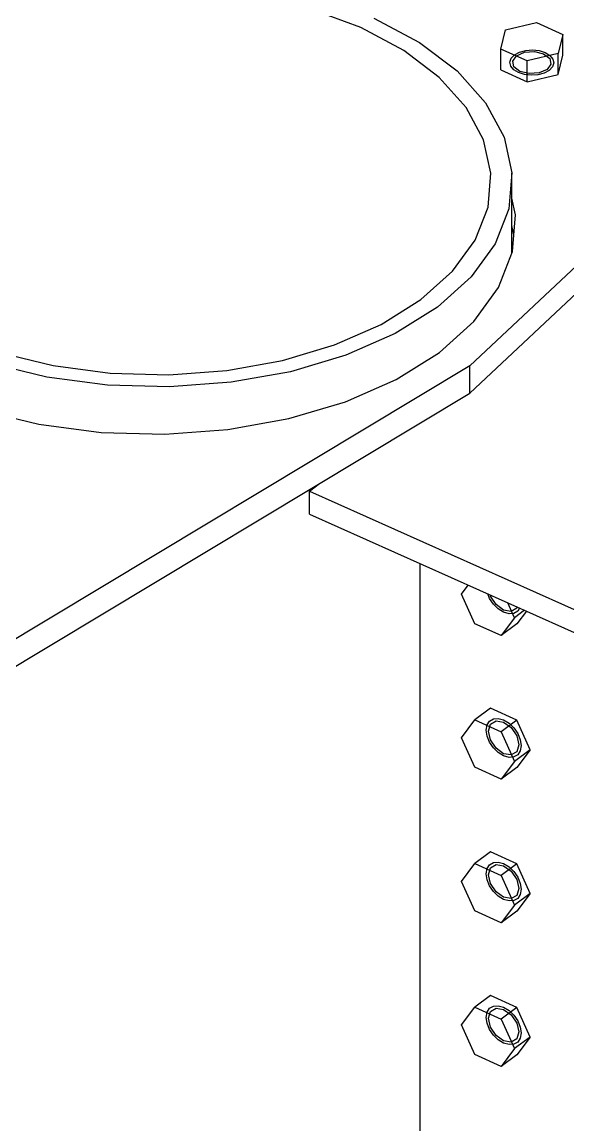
# Model space of a CAD drawing. Header units: millimetres. Extents: x 15962 to 71432, y 9666 to 72266.
# Drawn here: x 28827 to 29138, y 43388 to 44015 of the extents above; entities that cross this region are included whole.
import ezdxf

# ---------------------------------------------------------------- set-up
doc = ezdxf.new("R2010")
doc.units = ezdxf.units.MM
doc.header["$LTSCALE"] = 2

msp = doc.modelspace()

# ---------------------------------------------------------------- linework, layer by layer
at = {"color": 2, "linetype": 'Continuous'}
for p, q in [((29594.5337, 44300.3381), (29082.0542, 43819.3012)), ((29082.0542, 43803.785), (29594.5337, 44284.8219)), ((29020.0129, 44011.5899), (28992.0117, 44021.9848)), ((29044.461, 43998.5466), (29020.0129, 44011.5899)), ((29027.3595, 44017.066), (29053.3436, 44003.2032)), ((29053.3436, 44003.2032), (29074.7621, 43986.9469)), ((29064.6134, 43983.2513), (29044.461, 43998.5466)), ((29074.7621, 43986.9469), (29090.9641, 43968.7911)), ((29079.8576, 43966.1686), (29064.6134, 43983.2513)), ((29090.9641, 43968.7911), (29101.4573, 43949.2873)), ((29089.7305, 43947.8178), (29079.8576, 43966.1686)), ((29101.4573, 43949.2873), (29105.9229, 43929.0281)), ((29093.9321, 43928.7562), (29089.7305, 43947.8178)), ((29092.3348, 43909.5632), (29093.9321, 43928.7562)), ((29105.9229, 43929.0281), (29104.2251, 43908.6292)), ((29105.9229, 43883.345), (29105.9229, 43929.0281)), ((29108.0075, 43905.1266), (29105.9229, 43914.584)), ((29084.987, 43890.8218), (29092.3348, 43909.5632)), ((29104.2251, 43908.6292), (29096.4157, 43888.7104)), ((29106.268, 43884.2252), (29108.0075, 43905.1266)), ((29107.0701, 43893.8631), (29105.9229, 43899.0679)), ((29072.112, 43873.1015), (29084.987, 43890.8218)), ((29096.4157, 43888.7104), (29082.7319, 43869.8768)), ((29098.2662, 43863.8158), (29106.268, 43884.2252)), ((29054.1011, 43856.9408), (29072.112, 43873.1015)), ((29082.7319, 43869.8768), (29063.5894, 43852.7007)), ((29084.2453, 43844.5183), (29098.2662, 43863.8158)), ((29031.5014, 43842.8307), (29054.1011, 43856.9408)), ((29063.5894, 43852.7007), (29039.5698, 43837.7041)), ((29004.9997, 43831.1998), (29031.5014, 43842.8307)), ((29064.6313, 43826.9192), (29084.2453, 43844.5183)), ((29039.5698, 43837.7041), (29011.4031, 43825.3425)), ((28975.4013, 43822.4017), (29004.9997, 43831.1998)), ((28814.147, 43826.872), (28844.8503, 43819.4413)), ((29011.4031, 43825.3425), (28979.945, 43815.9916)), ((29040.0202, 43811.5532), (29064.6313, 43826.9192)), ((29082.0542, 43819.3012), (28403.6067, 43412.0824)), ((28841.1919, 43812.8453), (28808.5596, 43820.7428)), ((28844.8503, 43819.4413), (28877.3228, 43815.2006)), ((28943.6053, 43816.7036), (28975.4013, 43822.4017)), ((29082.0542, 43803.785), (29082.0542, 43819.3012)), ((28875.7046, 43808.3381), (28841.1919, 43812.8453)), ((28877.3228, 43815.2006), (28910.578, 43814.2787)), ((28910.578, 43814.2787), (28943.6053, 43816.7036)), ((28979.945, 43815.9916), (28946.1514, 43809.9356)), ((29011.1597, 43798.8872), (29040.0202, 43811.5532)), ((28911.0491, 43807.3583), (28875.7046, 43808.3381)), ((28946.1514, 43809.9356), (28911.0491, 43807.3583)), ((28403.6067, 43396.5662), (29082.0542, 43803.785)), ((28978.9268, 43789.3059), (29011.1597, 43798.8872)), ((28803.3201, 43794.1742), (28836.7561, 43786.0821)), ((28836.7561, 43786.0821), (28872.1189, 43781.4639)), ((28944.3008, 43783.1007), (28978.9268, 43789.3059)), ((28872.1189, 43781.4639), (28908.3339, 43780.4599)), ((28908.3339, 43780.4599), (28944.3008, 43783.1007)), ((28990.6838, 43748.0983), (28996.4994, 43752.4332)), ((28990.6838, 43748.0983), (30082.6136, 43260.1438)), ((28990.6838, 43735.032), (28990.6838, 43748.0983)), ((28990.6838, 43735.032), (30082.6136, 43247.0775)), ((29053.7941, 42938.9274), (29053.7941, 43706.8297))]:
    msp.add_line(p, q, dxfattribs=at)
at = {"color": 7, "linetype": 'Continuous'}
for p, q in [((29102.1992, 44010.3096), (29119.8331, 44014.4732)), ((29119.8331, 44014.4732), (29134.8977, 44007.7412)), ((29099.6299, 43999.4139), (29102.1992, 44010.3096)), ((29134.8977, 44007.7412), (29132.3285, 43996.8456)), ((29134.8977, 43995.8836), (29134.8977, 44007.7412)), ((29099.6299, 43987.5563), (29099.6299, 43999.4139)), ((29114.6946, 43992.6819), (29099.6299, 43999.4139)), ((29113.766, 43998.646), (29117.6456, 43998.9309)), ((29117.6456, 43998.9309), (29121.4878, 43998.5099)), ((29104.7697, 43991.9403), (29105.4991, 43994.1578)), ((29105.4991, 43994.1578), (29107.3802, 43996.1367)), ((29106.3643, 43992.5761), (29108.5662, 43995.6067)), ((29107.0829, 43989.3161), (29106.3643, 43992.5761)), ((29107.3802, 43996.1367), (29110.2288, 43997.6832)), ((29108.5662, 43995.6067), (29113.0987, 43997.5958)), ((29110.2288, 43997.6832), (29113.766, 43998.646)), ((29113.0987, 43997.5958), (29118.7472, 43998.0106)), ((29132.3285, 43996.8456), (29114.6946, 43992.6819)), ((29114.6946, 43980.8243), (29114.6946, 43992.6819)), ((29118.7472, 43998.0106), (29123.9982, 43996.7397)), ((29121.4878, 43998.5099), (29124.9165, 43997.4242)), ((29123.9982, 43996.7397), (29127.4448, 43994.1238)), ((29124.9165, 43997.4242), (29127.5962, 43995.7802)), ((29127.4448, 43994.1238), (29128.1634, 43990.8638)), ((29127.5962, 43995.7802), (29129.2645, 43993.7387)), ((29129.2645, 43993.7387), (29129.758, 43991.4996)), ((29132.3285, 43984.9879), (29132.3285, 43996.8456)), ((29132.3285, 43984.9879), (29134.8977, 43995.8836)), ((29099.6299, 43987.5563), (29114.6946, 43980.8243)), ((29105.2632, 43989.7012), (29104.7697, 43991.9403)), ((29106.9315, 43987.6597), (29105.2632, 43989.7012)), ((29109.6111, 43986.0157), (29106.9315, 43987.6597)), ((29110.5294, 43986.7002), (29107.0829, 43989.3161)), ((29115.7805, 43985.4293), (29110.5294, 43986.7002)), ((29125.9614, 43987.8332), (29121.429, 43985.8441)), ((29127.1474, 43987.3032), (29124.2989, 43985.7567)), ((29128.1634, 43990.8638), (29125.9614, 43987.8332)), ((29129.0285, 43989.2821), (29127.1474, 43987.3032)), ((29129.758, 43991.4996), (29129.0285, 43989.2821)), ((29113.0399, 43984.93), (29109.6111, 43986.0157)), ((29116.8821, 43984.509), (29113.0399, 43984.93)), ((29114.6946, 43980.8243), (29132.3285, 43984.9879)), ((29121.429, 43985.8441), (29115.7805, 43985.4293)), ((29120.7617, 43984.7938), (29116.8821, 43984.509)), ((29124.2989, 43985.7567), (29120.7617, 43984.7938)), ((29077.2815, 43689.5592), (29081.0685, 43694.6415)), ((29084.8138, 43672.7187), (29077.2815, 43689.5592)), ((29093.2395, 43687.0264), (29092.1659, 43689.6824)), ((29095.4261, 43683.791), (29093.2395, 43687.0264)), ((29093.7032, 43688.3278), (29093.53, 43689.0728)), ((29096.8867, 43683.6171), (29093.7032, 43688.3278)), ((29098.1813, 43681.1098), (29095.4261, 43683.791)), ((29101.2355, 43680.4703), (29096.8867, 43683.6171)), ((29101.2355, 43679.2453), (29098.1813, 43681.1098)), ((29105.5843, 43679.7304), (29101.2355, 43680.4703)), ((29104.2897, 43678.3801), (29101.2355, 43679.2453)), ((29107.4108, 43676.0953), (29103.6238, 43684.5622)), ((29108.7678, 43681.5958), (29105.5843, 43679.7304)), ((29109.2315, 43679.88), (29107.045, 43678.5988)), ((29113.0929, 43680.3307), (29107.4108, 43676.0953)), ((29108.941, 43682.186), (29108.7678, 43681.5958)), ((29114.1626, 43679.8526), (29108.7678, 43672.6128)), ((29110.3051, 43681.5764), (29109.2315, 43679.88)), ((29099.8784, 43665.9867), (29084.8138, 43672.7187)), ((29107.4108, 43676.0953), (29099.8784, 43665.9867)), ((29108.7678, 43672.6128), (29099.8784, 43665.9867)), ((29107.045, 43678.5988), (29104.2897, 43678.3801)), ((29093.7032, 43624.6298), (29084.8138, 43618.0037)), ((29108.7678, 43617.8978), (29093.7032, 43624.6298)), ((29077.2815, 43607.8951), (29084.8138, 43618.0037)), ((29084.8138, 43618.0037), (29099.8784, 43611.2717)), ((29091.8356, 43615.1442), (29093.2395, 43617.3625)), ((29093.2395, 43617.3625), (29095.4261, 43618.6437)), ((29093.7032, 43615.6467), (29096.8867, 43617.5121)), ((29095.4261, 43618.6437), (29098.1813, 43618.8624)), ((29096.8867, 43617.5121), (29101.2355, 43616.7722)), ((29098.1813, 43618.8624), (29101.2355, 43617.9972)), ((29108.7678, 43617.8978), (29099.8784, 43611.2717)), ((29101.2355, 43617.9972), (29104.2897, 43616.1327)), ((29101.2355, 43616.7722), (29105.5843, 43613.6254)), ((29116.3002, 43601.0572), (29108.7678, 43617.8978)), ((29091.3519, 43612.2059), (29091.8356, 43615.1442)), ((29091.8356, 43608.8353), (29091.3519, 43612.2059)), ((29092.5379, 43611.6759), (29093.7032, 43615.6467)), ((29093.7032, 43606.6637), (29092.5379, 43611.6759)), ((29099.8784, 43611.2717), (29107.4108, 43594.4311)), ((29104.2897, 43616.1327), (29107.045, 43613.4516)), ((29105.5843, 43613.6254), (29108.7678, 43608.9147)), ((29107.045, 43613.4516), (29109.2315, 43610.2161)), ((29109.2315, 43610.2161), (29110.6354, 43606.7431)), ((29084.8138, 43591.0545), (29077.2815, 43607.8951)), ((29093.2395, 43605.3623), (29091.8356, 43608.8353)), ((29095.4261, 43602.1268), (29093.2395, 43605.3623)), ((29096.8867, 43601.953), (29093.7032, 43606.6637)), ((29108.7678, 43608.9147), (29109.9331, 43603.9025)), ((29109.9331, 43603.9025), (29108.7678, 43599.9317)), ((29110.6354, 43606.7431), (29111.1191, 43603.3725)), ((29098.1813, 43599.4456), (29095.4261, 43602.1268)), ((29101.2355, 43598.8061), (29096.8867, 43601.953)), ((29101.2355, 43597.5812), (29098.1813, 43599.4456)), ((29105.5843, 43598.0663), (29101.2355, 43598.8061)), ((29104.2897, 43596.7159), (29101.2355, 43597.5812)), ((29108.7678, 43599.9317), (29105.5843, 43598.0663)), ((29109.2315, 43598.2159), (29107.045, 43596.9346)), ((29116.3002, 43601.0572), (29107.4108, 43594.4311)), ((29116.3002, 43601.0572), (29108.7678, 43590.9486)), ((29110.6354, 43600.4342), (29109.2315, 43598.2159)), ((29111.1191, 43603.3725), (29110.6354, 43600.4342)), ((29107.4108, 43594.4311), (29099.8784, 43584.3225)), ((29107.045, 43596.9346), (29104.2897, 43596.7159)), ((29099.8784, 43584.3225), (29084.8138, 43591.0545)), ((29108.7678, 43590.9486), (29099.8784, 43584.3225)), ((29093.7032, 43542.9656), (29084.8138, 43536.3395)), ((29108.7678, 43536.2336), (29093.7032, 43542.9656)), ((29077.2815, 43526.2309), (29084.8138, 43536.3395)), ((29084.8138, 43536.3395), (29099.8784, 43529.6075)), ((29091.8356, 43533.48), (29093.2395, 43535.6984)), ((29093.2395, 43535.6984), (29095.4261, 43536.9796)), ((29093.7032, 43533.9826), (29096.8867, 43535.848)), ((29095.4261, 43536.9796), (29098.1813, 43537.1983)), ((29096.8867, 43535.848), (29101.2355, 43535.1081)), ((29098.1813, 43537.1983), (29101.2355, 43536.3331)), ((29108.7678, 43536.2336), (29099.8784, 43529.6075)), ((29101.2355, 43536.3331), (29104.2897, 43534.4686)), ((29101.2355, 43535.1081), (29105.5843, 43531.9612)), ((29116.3002, 43519.393), (29108.7678, 43536.2336)), ((29091.3519, 43530.5418), (29091.8356, 43533.48)), ((29091.8356, 43527.1711), (29091.3519, 43530.5418)), ((29092.5379, 43530.0118), (29093.7032, 43533.9826)), ((29093.7032, 43524.9995), (29092.5379, 43530.0118)), ((29099.8784, 43529.6075), (29107.4108, 43512.7669)), ((29104.2897, 43534.4686), (29107.045, 43531.7874)), ((29105.5843, 43531.9612), (29108.7678, 43527.2506)), ((29107.045, 43531.7874), (29109.2315, 43528.5519)), ((29109.2315, 43528.5519), (29110.6354, 43525.0789)), ((29084.8138, 43509.3904), (29077.2815, 43526.2309)), ((29093.2395, 43523.6981), (29091.8356, 43527.1711)), ((29095.4261, 43520.4627), (29093.2395, 43523.6981)), ((29096.8867, 43520.2888), (29093.7032, 43524.9995)), ((29108.7678, 43527.2506), (29109.9331, 43522.2383)), ((29109.9331, 43522.2383), (29108.7678, 43518.2675)), ((29110.6354, 43525.0789), (29111.1191, 43521.7083)), ((29098.1813, 43517.7815), (29095.4261, 43520.4627)), ((29101.2355, 43517.142), (29096.8867, 43520.2888)), ((29101.2355, 43515.917), (29098.1813, 43517.7815)), ((29105.5843, 43516.4021), (29101.2355, 43517.142)), ((29104.2897, 43515.0518), (29101.2355, 43515.917)), ((29108.7678, 43518.2675), (29105.5843, 43516.4021)), ((29109.2315, 43516.5517), (29107.045, 43515.2705)), ((29116.3002, 43519.393), (29107.4108, 43512.7669)), ((29116.3002, 43519.393), (29108.7678, 43509.2844)), ((29110.6354, 43518.77), (29109.2315, 43516.5517)), ((29111.1191, 43521.7083), (29110.6354, 43518.77)), ((29107.4108, 43512.7669), (29099.8784, 43502.6584)), ((29107.045, 43515.2705), (29104.2897, 43515.0518)), ((29099.8784, 43502.6584), (29084.8138, 43509.3904)), ((29108.7678, 43509.2844), (29099.8784, 43502.6584)), ((29093.7032, 43461.3015), (29084.8138, 43454.6754)), ((29108.7678, 43454.5695), (29093.7032, 43461.3015)), ((29077.2815, 43444.5668), (29084.8138, 43454.6754)), ((29084.8138, 43454.6754), (29099.8784, 43447.9434)), ((29091.8356, 43451.8159), (29093.2395, 43454.0342)), ((29093.2395, 43454.0342), (29095.4261, 43455.3154)), ((29093.7032, 43452.3184), (29096.8867, 43454.1838)), ((29095.4261, 43455.3154), (29098.1813, 43455.5341)), ((29096.8867, 43454.1838), (29101.2355, 43453.4439)), ((29098.1813, 43455.5341), (29101.2355, 43454.6689)), ((29108.7678, 43454.5695), (29099.8784, 43447.9434)), ((29101.2355, 43454.6689), (29104.2897, 43452.8044)), ((29101.2355, 43453.4439), (29105.5843, 43450.2971)), ((29116.3002, 43437.7289), (29108.7678, 43454.5695)), ((29091.3519, 43448.8776), (29091.8356, 43451.8159)), ((29091.8356, 43445.507), (29091.3519, 43448.8776)), ((29092.5379, 43448.3476), (29093.7032, 43452.3184)), ((29093.7032, 43443.3353), (29092.5379, 43448.3476)), ((29099.8784, 43447.9434), (29107.4108, 43431.1028)), ((29104.2897, 43452.8044), (29107.045, 43450.1233)), ((29105.5843, 43450.2971), (29108.7678, 43445.5864)), ((29107.045, 43450.1233), (29109.2315, 43446.8878)), ((29109.2315, 43446.8878), (29110.6354, 43443.4148)), ((29084.8138, 43427.7262), (29077.2815, 43444.5668)), ((29093.2395, 43442.034), (29091.8356, 43445.507)), ((29095.4261, 43438.7985), (29093.2395, 43442.034)), ((29096.8867, 43438.6247), (29093.7032, 43443.3353)), ((29108.7678, 43445.5864), (29109.9331, 43440.5742)), ((29110.6354, 43443.4148), (29111.1191, 43440.0442)), ((29098.1813, 43436.1173), (29095.4261, 43438.7985)), ((29101.2355, 43435.4778), (29096.8867, 43438.6247)), ((29101.2355, 43434.2529), (29098.1813, 43436.1173)), ((29105.5843, 43434.738), (29101.2355, 43435.4778)), ((29108.7678, 43436.6034), (29105.5843, 43434.738)), ((29109.2315, 43434.8875), (29107.045, 43433.6063)), ((29116.3002, 43437.7289), (29107.4108, 43431.1028)), ((29109.9331, 43440.5742), (29108.7678, 43436.6034)), ((29116.3002, 43437.7289), (29108.7678, 43427.6203)), ((29110.6354, 43437.1059), (29109.2315, 43434.8875)), ((29111.1191, 43440.0442), (29110.6354, 43437.1059)), ((29107.4108, 43431.1028), (29099.8784, 43420.9942)), ((29104.2897, 43433.3876), (29101.2355, 43434.2529)), ((29107.045, 43433.6063), (29104.2897, 43433.3876)), ((29099.8784, 43420.9942), (29084.8138, 43427.7262)), ((29108.7678, 43427.6203), (29099.8784, 43420.9942))]:
    msp.add_line(p, q, dxfattribs=at)

doc.saveas('drawing.dxf')
